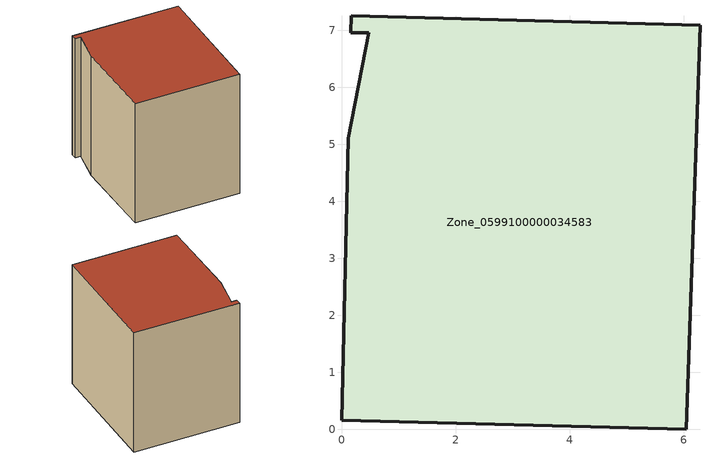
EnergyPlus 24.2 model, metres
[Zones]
Zone_0599100000034583
 floor ground (C_G): 0,0.16 0.12,5.11 0.48,6.96 0.16,6.96 0.17,7.26 6.29,7.09 6.05,0 z0
 wall outside (C_F): 6.29,7.09 0.17,7.26 0.16,6.96 0.48,6.96 0.12,5.11 0,0.16 6.05,0 6.29,7.09 z0:7.41
 roof outside (C_R): 0.12,5.11 0,0.16 6.05,0 6.29,7.09 0.17,7.26 0.16,6.96 0.48,6.96 z7.41
[BUILDING]
Pand.0599100000034583: North Axis=0; Terrain=City; Loads Convergence Tolerance Value=0.04; Temperature Convergence Tolerance Value=0.4; Solar Distribution=FullExterior; Maximum Number of Warmup Days=25; Minimum Number of Warmup Days=1
[Site:Location]
Rotterdam.The.Hague.AP_ZH_NLD Design_Conditions: Latitude=51.96; Longitude=4.45; Time Zone=1; Elevation=-4.5
[SITE:GROUNDTEMPERATURE:BUILDINGSURFACE]
18, 18, 18, 18, 18, 18, 18, 18, 18, 18, 18, 18
[MATERIAL] Thermal Absorptance=0.9; Solar Absorptance=0.7; Visible Absorptance=0.7
Name | Roughness | Thickness | Conductivity | Density | Specific Heat
G.TC.1946-1964 | MediumSmooth | 0.15 | 1 | 540 | 1210
F.TC.1946-1964 | Rough | 0.3 | 0.857143 | 1920 | 840
R.TC.1946-1964 | MediumRough | 0.2 | 0.235294 | 1500 | 1000
[CONSTRUCTION]
C_G: G.TC.1946-1964
C_F: F.TC.1946-1964
C_R: R.TC.1946-1964
[ZONE]
Zone_0599100000034583: Type=1; Multiplier=1; Ceiling Height=Autocalculate; Volume=Autocalculate; Floor Area=autocalculate; Part of Total Floor Area=Yes
[ZONEINFILTRATION:DESIGNFLOWRATE]
Infil_Zone_0599100000034583: Zone or ZoneList or Space or SpaceList=Zone_0599100000034583; Schedule=AlwaysOn; Design Flow Rate Calculation Method=Flow/Area; Flow Rate per Floor Area=0.003; Constant Term Coefficient=1; Temperature Term Coefficient=0; Velocity Term Coefficient=0; Velocity Squared Term Coefficient=0
[HVACTEMPLATE:ZONE:IDEALLOADSAIRSYSTEM]
Zone_0599100000034583: Maximum Heating Supply Air Temperature=50; Minimum Cooling Supply Air Temperature=13; Maximum Heating Supply Air Humidity Ratio=0.0156; Minimum Cooling Supply Air Humidity Ratio=0.0077; Heating Limit=NoLimit; Cooling Limit=NoLimit; Dehumidification Control Type=ConstantSensibleHeatRatio; Cooling Sensible Heat Ratio=0.7; Dehumidification Setpoint=60; Humidification Control Type=None; Humidification Setpoint=30; Outdoor Air Method=None; Outdoor Air Flow Rate per Person=0.00944; Outdoor Air Flow Rate per Zone Floor Area=0; Outdoor Air Flow Rate per Zone=0; Demand Controlled Ventilation Type=None; Outdoor Air Economizer Type=NoEconomizer; Heat Recovery Type=None; Sensible Heat Recovery Effectiveness=0.7; Latent Heat Recovery Effectiveness=0.65
[ZONECONTROL:THERMOSTAT]
ThermostatControl_Zone_0599100000034583: Zone or ZoneList=Zone_0599100000034583; Control Type Schedule=DualSetpointControlType; Control 1=Thermostat_Zone_0599100000034583; Temperature Difference Between Cutout And Setpoint=0
[THERMOSTATSETPOINT:DUALSETPOINT]
Thermostat_Zone_0599100000034583: Heating Setpoint Temperature Schedule=HeatingSetpoint_Zone_0599100000034583; Cooling Setpoint Temperature Schedule=CoolingSetpoint_Zone_0599100000034583
[SCHEDULE:COMPACT]
HeatingSetpoint_Zone_0599100000034583: Through: 12/31, For: AllDays, Until: 24:00, 21
CoolingSetpoint_Zone_0599100000034583: Through: 12/31, For: AllDays, Until: 24:00, 24
DualSetpointControlType: Through: 12/31, For: AllDays, Until: 24:00, 4
AlwaysOn: Through: 12/31, For: AllDays, Until: 24:00, 1
